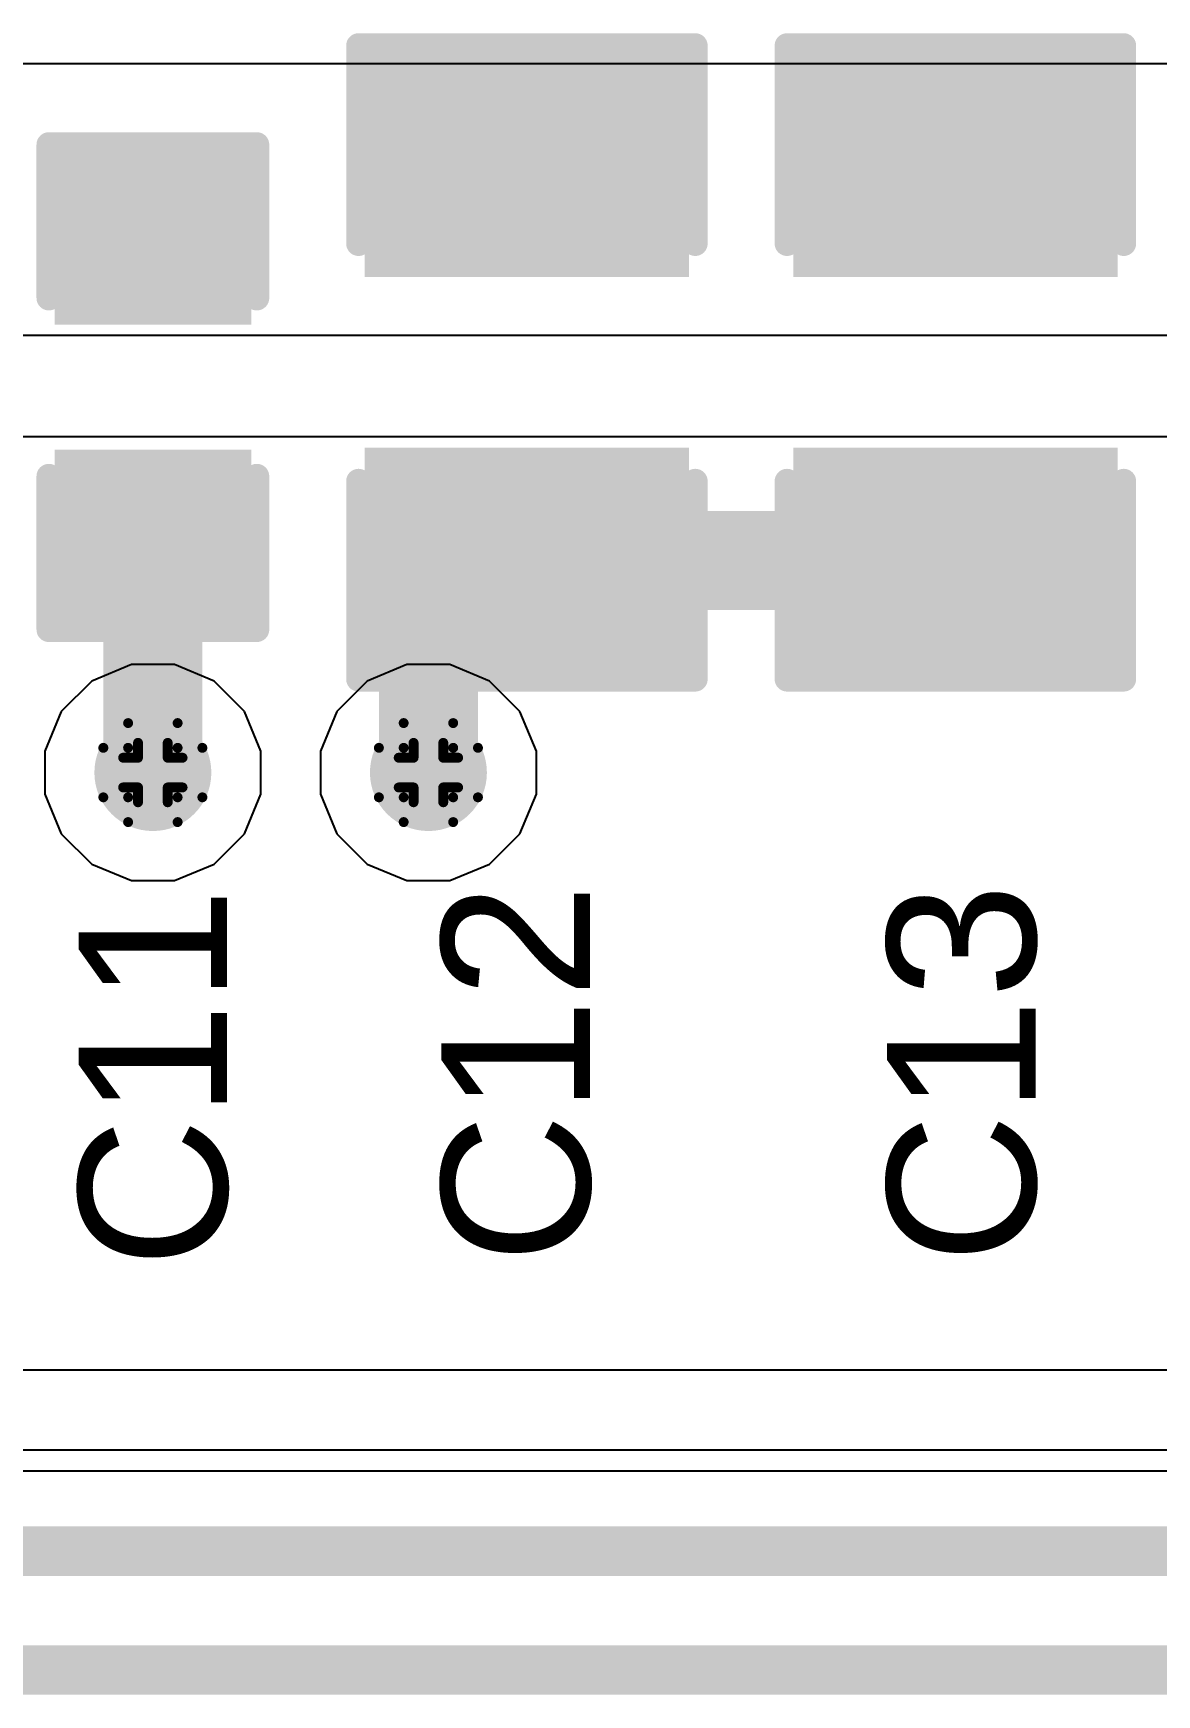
# Model space of a CAD drawing. Header units: inches. Extents: x 0 to 198, y 0 to 199.
# Drawn here: x 5.2426 to 5.4695, y 2.3554 to 2.6911 of the extents above; entities that cross this region are included whole.
import ezdxf

# ---------------------------------------------------------------- set-up
doc = ezdxf.new("R2010")
doc.units = ezdxf.units.IN
doc.header["$MEASUREMENT"] = 0
for name, color, linetype in [('Bottom Layer', 5, 'Continuous'), ('Drill Drawing', 1, 'Continuous'), ('Layer 1', 16, 'Continuous'), ('Layer 2', 76, 'Continuous'), ('Top Layer', 1, 'Continuous'), ('Top Overlay', 2, 'Continuous'), ('Top Paste', 8, 'Continuous'), ('Top Solder', 216, 'Continuous'), ('Via Holes', 16, 'Continuous')]:
    doc.layers.add(name, color=color, linetype=linetype)
doc.styles.add('Arial', font='', dxfattribs={"height": 0.2})
doc.styles.get('Arial').set_extended_font_data('Arial')

# ---------------------------------------------------------------- blocks, each defined once
blk = doc.blocks.new('C___0805_364')
at = {"layer": 'Top Layer'}
for points in [[(-0.06, 0.03), (-0.02, 0.03), (-0.02, -0.03), (-0.06, -0.03)], [(0.02, 0.03), (0.06, 0.03), (0.06, -0.03), (0.02, -0.03)]]:
    blk.add_hatch(color=1, dxfattribs=at).paths.add_polyline_path(points)
at = {"layer": 'Top Paste'}
for points in [[(-0.06, 0.03), (-0.02, 0.03), (-0.02, -0.03), (-0.06, -0.03)], [(0.02, 0.03), (0.06, 0.03), (0.06, -0.03), (0.02, -0.03)]]:
    blk.add_hatch(color=8, dxfattribs=at).paths.add_polyline_path(points)
at = {"layer": 'Top Solder'}
for points in [[(-0.06276, 0.03276), (-0.01724, 0.03276), (-0.01724, -0.03276), (-0.06276, -0.03276)], [(0.01724, 0.03276), (0.06276, 0.03276), (0.06276, -0.03276), (0.01724, -0.03276)]]:
    blk.add_hatch(color=216, dxfattribs=at).paths.add_polyline_path(points)
at = {"layer": 'Top Overlay'}
for points in [[(-0.064, 0.034, 0.005, 0.005, 0), (-0.024, 0.034, 0.005, 0.005, 0)], [(-0.064, 0.034, 0.005, 0.005, 0), (-0.064, -0.034, 0.005, 0.005, 0)], [(0.024, 0.034, 0.005, 0.005, 0), (0.064, 0.034, 0.005, 0.005, 0)], [(0.064, 0.034, 0.005, 0.005, 0), (0.064, -0.034, 0.005, 0.005, 0)], [(-0.064, -0.034, 0.005, 0.005, 0), (-0.024, -0.034, 0.005, 0.005, 0)], [(0.024, -0.034, 0.005, 0.005, 0), (0.064, -0.034, 0.005, 0.005, 0)]]:
    blk.add_lwpolyline(points, format="xyseb", dxfattribs=at)
for points in [[(-0.06525, 0.034, 0.0025, 0.0025, 1), (-0.06275, 0.034, 0.0025, 0.0025, 1)], [(-0.06525, 0.034, 0.0025, 0.0025, 1), (-0.06275, 0.034, 0.0025, 0.0025, 1)], [(-0.02525, 0.034, 0.0025, 0.0025, 1), (-0.02275, 0.034, 0.0025, 0.0025, 1)], [(0.02275, 0.034, 0.0025, 0.0025, 1), (0.02525, 0.034, 0.0025, 0.0025, 1)], [(0.06275, 0.034, 0.0025, 0.0025, 1), (0.06525, 0.034, 0.0025, 0.0025, 1)], [(0.06275, 0.034, 0.0025, 0.0025, 1), (0.06525, 0.034, 0.0025, 0.0025, 1)], [(-0.06525, -0.034, 0.0025, 0.0025, 1), (-0.06275, -0.034, 0.0025, 0.0025, 1)], [(-0.06525, -0.034, 0.0025, 0.0025, 1), (-0.06275, -0.034, 0.0025, 0.0025, 1)], [(-0.02525, -0.034, 0.0025, 0.0025, 1), (-0.02275, -0.034, 0.0025, 0.0025, 1)], [(0.02275, -0.034, 0.0025, 0.0025, 1), (0.02525, -0.034, 0.0025, 0.0025, 1)], [(0.06275, -0.034, 0.0025, 0.0025, 1), (0.06525, -0.034, 0.0025, 0.0025, 1)], [(0.06275, -0.034, 0.0025, 0.0025, 1), (0.06525, -0.034, 0.0025, 0.0025, 1)]]:
    blk.add_lwpolyline(points, format="xyseb", close=True, dxfattribs=at)
blk = doc.blocks.new('C___0805_365')
at = {"layer": 'Top Layer'}
for points in [[(-0.06, 0.03), (-0.02, 0.03), (-0.02, -0.03), (-0.06, -0.03)], [(0.02, 0.03), (0.06, 0.03), (0.06, -0.03), (0.02, -0.03)]]:
    blk.add_hatch(color=1, dxfattribs=at).paths.add_polyline_path(points)
at = {"layer": 'Top Paste'}
for points in [[(-0.06, 0.03), (-0.02, 0.03), (-0.02, -0.03), (-0.06, -0.03)], [(0.02, 0.03), (0.06, 0.03), (0.06, -0.03), (0.02, -0.03)]]:
    blk.add_hatch(color=8, dxfattribs=at).paths.add_polyline_path(points)
at = {"layer": 'Top Solder'}
for points in [[(-0.06276, 0.03276), (-0.01724, 0.03276), (-0.01724, -0.03276), (-0.06276, -0.03276)], [(0.01724, 0.03276), (0.06276, 0.03276), (0.06276, -0.03276), (0.01724, -0.03276)]]:
    blk.add_hatch(color=216, dxfattribs=at).paths.add_polyline_path(points)
at = {"layer": 'Top Overlay'}
for points in [[(-0.064, 0.034, 0.005, 0.005, 0), (-0.024, 0.034, 0.005, 0.005, 0)], [(-0.064, 0.034, 0.005, 0.005, 0), (-0.064, -0.034, 0.005, 0.005, 0)], [(0.024, 0.034, 0.005, 0.005, 0), (0.064, 0.034, 0.005, 0.005, 0)], [(0.064, 0.034, 0.005, 0.005, 0), (0.064, -0.034, 0.005, 0.005, 0)], [(-0.064, -0.034, 0.005, 0.005, 0), (-0.024, -0.034, 0.005, 0.005, 0)], [(0.024, -0.034, 0.005, 0.005, 0), (0.064, -0.034, 0.005, 0.005, 0)]]:
    blk.add_lwpolyline(points, format="xyseb", dxfattribs=at)
for points in [[(-0.06525, 0.034, 0.0025, 0.0025, 1), (-0.06275, 0.034, 0.0025, 0.0025, 1)], [(-0.06525, 0.034, 0.0025, 0.0025, 1), (-0.06275, 0.034, 0.0025, 0.0025, 1)], [(-0.02525, 0.034, 0.0025, 0.0025, 1), (-0.02275, 0.034, 0.0025, 0.0025, 1)], [(0.02275, 0.034, 0.0025, 0.0025, 1), (0.02525, 0.034, 0.0025, 0.0025, 1)], [(0.06275, 0.034, 0.0025, 0.0025, 1), (0.06525, 0.034, 0.0025, 0.0025, 1)], [(0.06275, 0.034, 0.0025, 0.0025, 1), (0.06525, 0.034, 0.0025, 0.0025, 1)], [(-0.06525, -0.034, 0.0025, 0.0025, 1), (-0.06275, -0.034, 0.0025, 0.0025, 1)], [(-0.06525, -0.034, 0.0025, 0.0025, 1), (-0.06275, -0.034, 0.0025, 0.0025, 1)], [(-0.02525, -0.034, 0.0025, 0.0025, 1), (-0.02275, -0.034, 0.0025, 0.0025, 1)], [(0.02275, -0.034, 0.0025, 0.0025, 1), (0.02525, -0.034, 0.0025, 0.0025, 1)], [(0.06275, -0.034, 0.0025, 0.0025, 1), (0.06525, -0.034, 0.0025, 0.0025, 1)], [(0.06275, -0.034, 0.0025, 0.0025, 1), (0.06525, -0.034, 0.0025, 0.0025, 1)]]:
    blk.add_lwpolyline(points, format="xyseb", close=True, dxfattribs=at)
blk = doc.blocks.new('C___0603_366')
at = {"layer": 'Top Layer'}
for points in [[(-0.015, 0.0175), (-0.015, -0.0175), (-0.045, -0.0175), (-0.045, 0.0175)], [(0.045, 0.0175), (0.045, -0.0175), (0.015, -0.0175), (0.015, 0.0175)]]:
    blk.add_hatch(color=1, dxfattribs=at).paths.add_polyline_path(points)
at = {"layer": 'Top Paste'}
for points in [[(-0.015, 0.0175), (-0.015, -0.0175), (-0.045, -0.0175), (-0.045, 0.0175)], [(0.045, 0.0175), (0.045, -0.0175), (0.015, -0.0175), (0.015, 0.0175)]]:
    blk.add_hatch(color=8, dxfattribs=at).paths.add_polyline_path(points)
at = {"layer": 'Top Solder'}
for points in [[(-0.01264, 0.01986), (-0.01264, -0.01986), (-0.04736, -0.01986), (-0.04736, 0.01986)], [(0.04736, 0.01986), (0.04736, -0.01986), (0.01264, -0.01986), (0.01264, 0.01986)]]:
    blk.add_hatch(color=216, dxfattribs=at).paths.add_polyline_path(points)
at = {"layer": 'Top Overlay'}
for points in [[(-0.049, 0.021, 0.005, 0.005, 0), (-0.049, -0.021, 0.005, 0.005, 0)], [(-0.049, 0.021, 0.005, 0.005, 0), (-0.018, 0.021, 0.005, 0.005, 0)], [(0.018, 0.021, 0.005, 0.005, 0), (0.049, 0.021, 0.005, 0.005, 0)], [(0.049, 0.021, 0.005, 0.005, 0), (0.049, -0.021, 0.005, 0.005, 0)], [(-0.049, -0.021, 0.005, 0.005, 0), (-0.018, -0.021, 0.005, 0.005, 0)], [(0.018, -0.021, 0.005, 0.005, 0), (0.049, -0.021, 0.005, 0.005, 0)]]:
    blk.add_lwpolyline(points, format="xyseb", dxfattribs=at)
for points in [[(-0.05025, 0.021, 0.0025, 0.0025, 1), (-0.04775, 0.021, 0.0025, 0.0025, 1)], [(-0.05025, 0.021, 0.0025, 0.0025, 1), (-0.04775, 0.021, 0.0025, 0.0025, 1)], [(-0.01925, 0.021, 0.0025, 0.0025, 1), (-0.01675, 0.021, 0.0025, 0.0025, 1)], [(0.01675, 0.021, 0.0025, 0.0025, 1), (0.01925, 0.021, 0.0025, 0.0025, 1)], [(0.04775, 0.021, 0.0025, 0.0025, 1), (0.05025, 0.021, 0.0025, 0.0025, 1)], [(0.04775, 0.021, 0.0025, 0.0025, 1), (0.05025, 0.021, 0.0025, 0.0025, 1)], [(-0.05025, -0.021, 0.0025, 0.0025, 1), (-0.04775, -0.021, 0.0025, 0.0025, 1)], [(-0.05025, -0.021, 0.0025, 0.0025, 1), (-0.04775, -0.021, 0.0025, 0.0025, 1)], [(-0.01925, -0.021, 0.0025, 0.0025, 1), (-0.01675, -0.021, 0.0025, 0.0025, 1)], [(0.01675, -0.021, 0.0025, 0.0025, 1), (0.01925, -0.021, 0.0025, 0.0025, 1)], [(0.04775, -0.021, 0.0025, 0.0025, 1), (0.05025, -0.021, 0.0025, 0.0025, 1)], [(0.04775, -0.021, 0.0025, 0.0025, 1), (0.05025, -0.021, 0.0025, 0.0025, 1)]]:
    blk.add_lwpolyline(points, format="xyseb", close=True, dxfattribs=at)

msp = doc.modelspace()

# ---------------------------------------------------------------- hatches: boundary and pattern name
at = {"layer": 'Bottom Layer'}
h = msp.add_hatch(color=5, dxfattribs=at)
edge = h.paths.add_edge_path()
edge.add_arc((5.26672, 2.54171), 0.01181, 0, 360)
h = msp.add_hatch(color=5, dxfattribs=at)
edge = h.paths.add_edge_path()
edge.add_arc((5.32237, 2.54171), 0.01181, 0, 360)
at = {"layer": 'Layer 1'}
h = msp.add_hatch(color=16, dxfattribs=at)
edge = h.paths.add_edge_path()
edge.add_arc((5.26672, 2.54171), 0.01181, 0, 360)
h = msp.add_hatch(color=16, dxfattribs=at)
edge = h.paths.add_edge_path()
edge.add_arc((5.32237, 2.54171), 0.01181, 0, 360)
at = {"layer": 'Layer 2'}
h = msp.add_hatch(color=76, dxfattribs=at)
edge = h.paths.add_edge_path()
edge.add_arc((5.26672, 2.54171), 0.01181, 0, 360)
h = msp.add_hatch(color=76, dxfattribs=at)
edge = h.paths.add_edge_path()
edge.add_arc((5.32237, 2.54171), 0.01181, 0, 360)
at = {"layer": 'Top Layer'}
h = msp.add_hatch(color=1, dxfattribs=at)
edge = h.paths.add_edge_path()
edge.add_arc((5.26672, 2.54171), 0.01181, 0, 360)
h = msp.add_hatch(color=1, dxfattribs=at)
edge = h.paths.add_edge_path()
edge.add_arc((5.32237, 2.54171), 0.01181, 0, 360)
at = {"layer": 'Via Holes'}
h = msp.add_hatch(color=7, dxfattribs=at)
edge = h.paths.add_edge_path()
edge.add_arc((5.26672, 2.54171), 0.00591, 0, 360)
h = msp.add_hatch(color=7, dxfattribs=at)
edge = h.paths.add_edge_path()
edge.add_arc((5.32237, 2.54171), 0.00591, 0, 360)

# ---------------------------------------------------------------- linework, layer by layer
at = {"layer": 'Bottom Layer'}
for p, q in [((5.02703, 2.685), (5.61123, 2.685)), ((5.26238, 2.56352), (5.25437, 2.5602)), ((5.27106, 2.56352), (5.26238, 2.56352)), ((5.27908, 2.5602), (5.27106, 2.56352)), ((5.31803, 2.56352), (5.31002, 2.5602)), ((5.32671, 2.56352), (5.31803, 2.56352)), ((5.33473, 2.5602), (5.32671, 2.56352)), ((5.25437, 2.5602), (5.24823, 2.55406)), ((5.28521, 2.55406), (5.27908, 2.5602)), ((5.31002, 2.5602), (5.30388, 2.55406)), ((5.34086, 2.55406), (5.33473, 2.5602)), ((5.24823, 2.55406), (5.24491, 2.54605)), ((5.28853, 2.54605), (5.28521, 2.55406)), ((5.30388, 2.55406), (5.30056, 2.54605)), ((5.34418, 2.54605), (5.34086, 2.55406)), ((5.24491, 2.54605), (5.24491, 2.53737)), ((5.28853, 2.53737), (5.28853, 2.54605)), ((5.30056, 2.54605), (5.30056, 2.53737)), ((5.34418, 2.53737), (5.34418, 2.54605)), ((5.24491, 2.53737), (5.24823, 2.52935)), ((5.28521, 2.52935), (5.28853, 2.53737)), ((5.30056, 2.53737), (5.30388, 2.52935)), ((5.34086, 2.52935), (5.34418, 2.53737)), ((5.24823, 2.52935), (5.25437, 2.52322)), ((5.27908, 2.52322), (5.28521, 2.52935)), ((5.30388, 2.52935), (5.31002, 2.52322)), ((5.33473, 2.52322), (5.34086, 2.52935)), ((5.25437, 2.52322), (5.26238, 2.5199)), ((5.27106, 2.5199), (5.27908, 2.52322)), ((5.31002, 2.52322), (5.31803, 2.5199)), ((5.32671, 2.5199), (5.33473, 2.52322)), ((5.26238, 2.5199), (5.27106, 2.5199)), ((5.31803, 2.5199), (5.32671, 2.5199)), ((6.127, 2.421), (5.21273, 2.421)), ((5.21273, 2.40061), (6.127, 2.40061))]:
    msp.add_line(p, q, dxfattribs=at)
at = {"layer": 'Drill Drawing'}
for points in [[(5.26172, 2.54671, 0.002, 0.002, 0), (5.26172, 2.55171, 0.002, 0.002, 0)], [(5.26172, 2.55171, 0.002, 0.002, 0), (5.27172, 2.55171, 0.002, 0.002, 0)], [(5.27172, 2.54671, 0.002, 0.002, 0), (5.27172, 2.55171, 0.002, 0.002, 0)], [(5.31737, 2.54671, 0.002, 0.002, 0), (5.31737, 2.55171, 0.002, 0.002, 0)], [(5.31737, 2.55171, 0.002, 0.002, 0), (5.32737, 2.55171, 0.002, 0.002, 0)], [(5.32737, 2.54671, 0.002, 0.002, 0), (5.32737, 2.55171, 0.002, 0.002, 0)], [(5.26372, 2.54471, 0.002, 0.002, 0), (5.26372, 2.54771, 0.002, 0.002, 0)], [(5.26372, 2.54771, 0.002, 0.002, 0), (5.26972, 2.54771, 0.002, 0.002, 0)], [(5.26972, 2.54471, 0.002, 0.002, 0), (5.26972, 2.54771, 0.002, 0.002, 0)], [(5.31937, 2.54471, 0.002, 0.002, 0), (5.31937, 2.54771, 0.002, 0.002, 0)], [(5.31937, 2.54771, 0.002, 0.002, 0), (5.32537, 2.54771, 0.002, 0.002, 0)], [(5.32537, 2.54471, 0.002, 0.002, 0), (5.32537, 2.54771, 0.002, 0.002, 0)], [(5.25672, 2.53671, 0.002, 0.002, 0), (5.25672, 2.54671, 0.002, 0.002, 0)], [(5.25672, 2.54671, 0.002, 0.002, 0), (5.26172, 2.54671, 0.002, 0.002, 0)], [(5.26072, 2.53871, 0.002, 0.002, 0), (5.26072, 2.54471, 0.002, 0.002, 0)], [(5.26072, 2.54471, 0.002, 0.002, 0), (5.26372, 2.54471, 0.002, 0.002, 0)], [(5.26972, 2.54471, 0.002, 0.002, 0), (5.27272, 2.54471, 0.002, 0.002, 0)], [(5.27172, 2.54671, 0.002, 0.002, 0), (5.27672, 2.54671, 0.002, 0.002, 0)], [(5.27272, 2.53871, 0.002, 0.002, 0), (5.27272, 2.54471, 0.002, 0.002, 0)], [(5.27672, 2.53671, 0.002, 0.002, 0), (5.27672, 2.54671, 0.002, 0.002, 0)], [(5.31237, 2.53671, 0.002, 0.002, 0), (5.31237, 2.54671, 0.002, 0.002, 0)], [(5.31237, 2.54671, 0.002, 0.002, 0), (5.31737, 2.54671, 0.002, 0.002, 0)], [(5.31637, 2.53871, 0.002, 0.002, 0), (5.31637, 2.54471, 0.002, 0.002, 0)], [(5.31637, 2.54471, 0.002, 0.002, 0), (5.31937, 2.54471, 0.002, 0.002, 0)], [(5.32537, 2.54471, 0.002, 0.002, 0), (5.32837, 2.54471, 0.002, 0.002, 0)], [(5.32737, 2.54671, 0.002, 0.002, 0), (5.33237, 2.54671, 0.002, 0.002, 0)], [(5.32837, 2.53871, 0.002, 0.002, 0), (5.32837, 2.54471, 0.002, 0.002, 0)], [(5.33237, 2.53671, 0.002, 0.002, 0), (5.33237, 2.54671, 0.002, 0.002, 0)], [(5.26072, 2.53871, 0.002, 0.002, 0), (5.26372, 2.53871, 0.002, 0.002, 0)], [(5.26372, 2.53571, 0.002, 0.002, 0), (5.26372, 2.53871, 0.002, 0.002, 0)], [(5.26972, 2.53871, 0.002, 0.002, 0), (5.27272, 2.53871, 0.002, 0.002, 0)], [(5.26972, 2.53571, 0.002, 0.002, 0), (5.26972, 2.53871, 0.002, 0.002, 0)], [(5.31637, 2.53871, 0.002, 0.002, 0), (5.31937, 2.53871, 0.002, 0.002, 0)], [(5.31937, 2.53571, 0.002, 0.002, 0), (5.31937, 2.53871, 0.002, 0.002, 0)], [(5.32537, 2.53871, 0.002, 0.002, 0), (5.32837, 2.53871, 0.002, 0.002, 0)], [(5.32537, 2.53571, 0.002, 0.002, 0), (5.32537, 2.53871, 0.002, 0.002, 0)], [(5.25672, 2.53671, 0.002, 0.002, 0), (5.26172, 2.53671, 0.002, 0.002, 0)], [(5.26172, 2.53171, 0.002, 0.002, 0), (5.26172, 2.53671, 0.002, 0.002, 0)], [(5.26372, 2.53571, 0.002, 0.002, 0), (5.26972, 2.53571, 0.002, 0.002, 0)], [(5.27172, 2.53671, 0.002, 0.002, 0), (5.27672, 2.53671, 0.002, 0.002, 0)], [(5.27172, 2.53171, 0.002, 0.002, 0), (5.27172, 2.53671, 0.002, 0.002, 0)], [(5.31237, 2.53671, 0.002, 0.002, 0), (5.31737, 2.53671, 0.002, 0.002, 0)], [(5.31737, 2.53171, 0.002, 0.002, 0), (5.31737, 2.53671, 0.002, 0.002, 0)], [(5.31937, 2.53571, 0.002, 0.002, 0), (5.32537, 2.53571, 0.002, 0.002, 0)], [(5.32737, 2.53671, 0.002, 0.002, 0), (5.33237, 2.53671, 0.002, 0.002, 0)], [(5.32737, 2.53171, 0.002, 0.002, 0), (5.32737, 2.53671, 0.002, 0.002, 0)], [(5.26172, 2.53171, 0.002, 0.002, 0), (5.27172, 2.53171, 0.002, 0.002, 0)], [(5.31737, 2.53171, 0.002, 0.002, 0), (5.32737, 2.53171, 0.002, 0.002, 0)]]:
    msp.add_lwpolyline(points, format="xyseb", dxfattribs=at)
for points in [[(5.26122, 2.55171, 0.001, 0.001, 1), (5.26222, 2.55171, 0.001, 0.001, 1)], [(5.26122, 2.55171, 0.001, 0.001, 1), (5.26222, 2.55171, 0.001, 0.001, 1)], [(5.27122, 2.55171, 0.001, 0.001, 1), (5.27222, 2.55171, 0.001, 0.001, 1)], [(5.27122, 2.55171, 0.001, 0.001, 1), (5.27222, 2.55171, 0.001, 0.001, 1)], [(5.31687, 2.55171, 0.001, 0.001, 1), (5.31787, 2.55171, 0.001, 0.001, 1)], [(5.31687, 2.55171, 0.001, 0.001, 1), (5.31787, 2.55171, 0.001, 0.001, 1)], [(5.32687, 2.55171, 0.001, 0.001, 1), (5.32787, 2.55171, 0.001, 0.001, 1)], [(5.32687, 2.55171, 0.001, 0.001, 1), (5.32787, 2.55171, 0.001, 0.001, 1)], [(5.26322, 2.54771, 0.001, 0.001, 1), (5.26422, 2.54771, 0.001, 0.001, 1)], [(5.26322, 2.54771, 0.001, 0.001, 1), (5.26422, 2.54771, 0.001, 0.001, 1)], [(5.26922, 2.54771, 0.001, 0.001, 1), (5.27022, 2.54771, 0.001, 0.001, 1)], [(5.26922, 2.54771, 0.001, 0.001, 1), (5.27022, 2.54771, 0.001, 0.001, 1)], [(5.31887, 2.54771, 0.001, 0.001, 1), (5.31987, 2.54771, 0.001, 0.001, 1)], [(5.31887, 2.54771, 0.001, 0.001, 1), (5.31987, 2.54771, 0.001, 0.001, 1)], [(5.32487, 2.54771, 0.001, 0.001, 1), (5.32587, 2.54771, 0.001, 0.001, 1)], [(5.32487, 2.54771, 0.001, 0.001, 1), (5.32587, 2.54771, 0.001, 0.001, 1)], [(5.25622, 2.54671, 0.001, 0.001, 1), (5.25722, 2.54671, 0.001, 0.001, 1)], [(5.25622, 2.54671, 0.001, 0.001, 1), (5.25722, 2.54671, 0.001, 0.001, 1)], [(5.26022, 2.54471, 0.001, 0.001, 1), (5.26122, 2.54471, 0.001, 0.001, 1)], [(5.26022, 2.54471, 0.001, 0.001, 1), (5.26122, 2.54471, 0.001, 0.001, 1)], [(5.26122, 2.54671, 0.001, 0.001, 1), (5.26222, 2.54671, 0.001, 0.001, 1)], [(5.26122, 2.54671, 0.001, 0.001, 1), (5.26222, 2.54671, 0.001, 0.001, 1)], [(5.26322, 2.54471, 0.001, 0.001, 1), (5.26422, 2.54471, 0.001, 0.001, 1)], [(5.26322, 2.54471, 0.001, 0.001, 1), (5.26422, 2.54471, 0.001, 0.001, 1)], [(5.26922, 2.54471, 0.001, 0.001, 1), (5.27022, 2.54471, 0.001, 0.001, 1)], [(5.26922, 2.54471, 0.001, 0.001, 1), (5.27022, 2.54471, 0.001, 0.001, 1)], [(5.27122, 2.54671, 0.001, 0.001, 1), (5.27222, 2.54671, 0.001, 0.001, 1)], [(5.27122, 2.54671, 0.001, 0.001, 1), (5.27222, 2.54671, 0.001, 0.001, 1)], [(5.27222, 2.54471, 0.001, 0.001, 1), (5.27322, 2.54471, 0.001, 0.001, 1)], [(5.27222, 2.54471, 0.001, 0.001, 1), (5.27322, 2.54471, 0.001, 0.001, 1)], [(5.27622, 2.54671, 0.001, 0.001, 1), (5.27722, 2.54671, 0.001, 0.001, 1)], [(5.27622, 2.54671, 0.001, 0.001, 1), (5.27722, 2.54671, 0.001, 0.001, 1)], [(5.31187, 2.54671, 0.001, 0.001, 1), (5.31287, 2.54671, 0.001, 0.001, 1)], [(5.31187, 2.54671, 0.001, 0.001, 1), (5.31287, 2.54671, 0.001, 0.001, 1)], [(5.31587, 2.54471, 0.001, 0.001, 1), (5.31687, 2.54471, 0.001, 0.001, 1)], [(5.31587, 2.54471, 0.001, 0.001, 1), (5.31687, 2.54471, 0.001, 0.001, 1)], [(5.31687, 2.54671, 0.001, 0.001, 1), (5.31787, 2.54671, 0.001, 0.001, 1)], [(5.31687, 2.54671, 0.001, 0.001, 1), (5.31787, 2.54671, 0.001, 0.001, 1)], [(5.31887, 2.54471, 0.001, 0.001, 1), (5.31987, 2.54471, 0.001, 0.001, 1)], [(5.31887, 2.54471, 0.001, 0.001, 1), (5.31987, 2.54471, 0.001, 0.001, 1)], [(5.32487, 2.54471, 0.001, 0.001, 1), (5.32587, 2.54471, 0.001, 0.001, 1)], [(5.32487, 2.54471, 0.001, 0.001, 1), (5.32587, 2.54471, 0.001, 0.001, 1)], [(5.32687, 2.54671, 0.001, 0.001, 1), (5.32787, 2.54671, 0.001, 0.001, 1)], [(5.32687, 2.54671, 0.001, 0.001, 1), (5.32787, 2.54671, 0.001, 0.001, 1)], [(5.32787, 2.54471, 0.001, 0.001, 1), (5.32887, 2.54471, 0.001, 0.001, 1)], [(5.32787, 2.54471, 0.001, 0.001, 1), (5.32887, 2.54471, 0.001, 0.001, 1)], [(5.33187, 2.54671, 0.001, 0.001, 1), (5.33287, 2.54671, 0.001, 0.001, 1)], [(5.33187, 2.54671, 0.001, 0.001, 1), (5.33287, 2.54671, 0.001, 0.001, 1)], [(5.26022, 2.53871, 0.001, 0.001, 1), (5.26122, 2.53871, 0.001, 0.001, 1)], [(5.26022, 2.53871, 0.001, 0.001, 1), (5.26122, 2.53871, 0.001, 0.001, 1)], [(5.26322, 2.53871, 0.001, 0.001, 1), (5.26422, 2.53871, 0.001, 0.001, 1)], [(5.26322, 2.53871, 0.001, 0.001, 1), (5.26422, 2.53871, 0.001, 0.001, 1)], [(5.26922, 2.53871, 0.001, 0.001, 1), (5.27022, 2.53871, 0.001, 0.001, 1)], [(5.26922, 2.53871, 0.001, 0.001, 1), (5.27022, 2.53871, 0.001, 0.001, 1)], [(5.27222, 2.53871, 0.001, 0.001, 1), (5.27322, 2.53871, 0.001, 0.001, 1)], [(5.27222, 2.53871, 0.001, 0.001, 1), (5.27322, 2.53871, 0.001, 0.001, 1)], [(5.31587, 2.53871, 0.001, 0.001, 1), (5.31687, 2.53871, 0.001, 0.001, 1)], [(5.31587, 2.53871, 0.001, 0.001, 1), (5.31687, 2.53871, 0.001, 0.001, 1)], [(5.31887, 2.53871, 0.001, 0.001, 1), (5.31987, 2.53871, 0.001, 0.001, 1)], [(5.31887, 2.53871, 0.001, 0.001, 1), (5.31987, 2.53871, 0.001, 0.001, 1)], [(5.32487, 2.53871, 0.001, 0.001, 1), (5.32587, 2.53871, 0.001, 0.001, 1)], [(5.32487, 2.53871, 0.001, 0.001, 1), (5.32587, 2.53871, 0.001, 0.001, 1)], [(5.32787, 2.53871, 0.001, 0.001, 1), (5.32887, 2.53871, 0.001, 0.001, 1)], [(5.32787, 2.53871, 0.001, 0.001, 1), (5.32887, 2.53871, 0.001, 0.001, 1)], [(5.25622, 2.53671, 0.001, 0.001, 1), (5.25722, 2.53671, 0.001, 0.001, 1)], [(5.25622, 2.53671, 0.001, 0.001, 1), (5.25722, 2.53671, 0.001, 0.001, 1)], [(5.26122, 2.53671, 0.001, 0.001, 1), (5.26222, 2.53671, 0.001, 0.001, 1)], [(5.26122, 2.53671, 0.001, 0.001, 1), (5.26222, 2.53671, 0.001, 0.001, 1)], [(5.26322, 2.53571, 0.001, 0.001, 1), (5.26422, 2.53571, 0.001, 0.001, 1)], [(5.26322, 2.53571, 0.001, 0.001, 1), (5.26422, 2.53571, 0.001, 0.001, 1)], [(5.26922, 2.53571, 0.001, 0.001, 1), (5.27022, 2.53571, 0.001, 0.001, 1)], [(5.26922, 2.53571, 0.001, 0.001, 1), (5.27022, 2.53571, 0.001, 0.001, 1)], [(5.27122, 2.53671, 0.001, 0.001, 1), (5.27222, 2.53671, 0.001, 0.001, 1)], [(5.27122, 2.53671, 0.001, 0.001, 1), (5.27222, 2.53671, 0.001, 0.001, 1)], [(5.27622, 2.53671, 0.001, 0.001, 1), (5.27722, 2.53671, 0.001, 0.001, 1)], [(5.27622, 2.53671, 0.001, 0.001, 1), (5.27722, 2.53671, 0.001, 0.001, 1)], [(5.31187, 2.53671, 0.001, 0.001, 1), (5.31287, 2.53671, 0.001, 0.001, 1)], [(5.31187, 2.53671, 0.001, 0.001, 1), (5.31287, 2.53671, 0.001, 0.001, 1)], [(5.31687, 2.53671, 0.001, 0.001, 1), (5.31787, 2.53671, 0.001, 0.001, 1)], [(5.31687, 2.53671, 0.001, 0.001, 1), (5.31787, 2.53671, 0.001, 0.001, 1)], [(5.31887, 2.53571, 0.001, 0.001, 1), (5.31987, 2.53571, 0.001, 0.001, 1)], [(5.31887, 2.53571, 0.001, 0.001, 1), (5.31987, 2.53571, 0.001, 0.001, 1)], [(5.32487, 2.53571, 0.001, 0.001, 1), (5.32587, 2.53571, 0.001, 0.001, 1)], [(5.32487, 2.53571, 0.001, 0.001, 1), (5.32587, 2.53571, 0.001, 0.001, 1)], [(5.32687, 2.53671, 0.001, 0.001, 1), (5.32787, 2.53671, 0.001, 0.001, 1)], [(5.32687, 2.53671, 0.001, 0.001, 1), (5.32787, 2.53671, 0.001, 0.001, 1)], [(5.33187, 2.53671, 0.001, 0.001, 1), (5.33287, 2.53671, 0.001, 0.001, 1)], [(5.33187, 2.53671, 0.001, 0.001, 1), (5.33287, 2.53671, 0.001, 0.001, 1)], [(5.26122, 2.53171, 0.001, 0.001, 1), (5.26222, 2.53171, 0.001, 0.001, 1)], [(5.26122, 2.53171, 0.001, 0.001, 1), (5.26222, 2.53171, 0.001, 0.001, 1)], [(5.27122, 2.53171, 0.001, 0.001, 1), (5.27222, 2.53171, 0.001, 0.001, 1)], [(5.27122, 2.53171, 0.001, 0.001, 1), (5.27222, 2.53171, 0.001, 0.001, 1)], [(5.31687, 2.53171, 0.001, 0.001, 1), (5.31787, 2.53171, 0.001, 0.001, 1)], [(5.31687, 2.53171, 0.001, 0.001, 1), (5.31787, 2.53171, 0.001, 0.001, 1)], [(5.32687, 2.53171, 0.001, 0.001, 1), (5.32787, 2.53171, 0.001, 0.001, 1)], [(5.32687, 2.53171, 0.001, 0.001, 1), (5.32787, 2.53171, 0.001, 0.001, 1)]]:
    msp.add_lwpolyline(points, format="xyseb", close=True, dxfattribs=at)
at = {"layer": 'Layer 2'}
for p, q in [((5.26238, 2.56352), (5.25437, 2.5602)), ((5.27106, 2.56352), (5.26238, 2.56352)), ((5.27908, 2.5602), (5.27106, 2.56352)), ((5.31803, 2.56352), (5.31002, 2.5602)), ((5.32671, 2.56352), (5.31803, 2.56352)), ((5.33473, 2.5602), (5.32671, 2.56352)), ((5.25437, 2.5602), (5.24823, 2.55406)), ((5.28521, 2.55406), (5.27908, 2.5602)), ((5.31002, 2.5602), (5.30388, 2.55406)), ((5.34086, 2.55406), (5.33473, 2.5602)), ((5.24823, 2.55406), (5.24491, 2.54605)), ((5.28853, 2.54605), (5.28521, 2.55406)), ((5.30388, 2.55406), (5.30056, 2.54605)), ((5.34418, 2.54605), (5.34086, 2.55406)), ((5.24491, 2.54605), (5.24491, 2.53737)), ((5.28853, 2.53737), (5.28853, 2.54605)), ((5.30056, 2.54605), (5.30056, 2.53737)), ((5.34418, 2.53737), (5.34418, 2.54605)), ((5.24491, 2.53737), (5.24823, 2.52935)), ((5.28521, 2.52935), (5.28853, 2.53737)), ((5.30056, 2.53737), (5.30388, 2.52935)), ((5.34086, 2.52935), (5.34418, 2.53737)), ((5.24823, 2.52935), (5.25437, 2.52322)), ((5.27908, 2.52322), (5.28521, 2.52935)), ((5.30388, 2.52935), (5.31002, 2.52322)), ((5.33473, 2.52322), (5.34086, 2.52935)), ((5.25437, 2.52322), (5.26238, 2.5199)), ((5.27106, 2.5199), (5.27908, 2.52322)), ((5.31002, 2.52322), (5.31803, 2.5199)), ((5.32671, 2.5199), (5.33473, 2.52322)), ((5.26238, 2.5199), (5.27106, 2.5199)), ((5.31803, 2.5199), (5.32671, 2.5199))]:
    msp.add_line(p, q, dxfattribs=at)
at = {"layer": 'Top Layer'}
for p, q in [((5.66796, 2.63), (5.22156, 2.63)), ((5.22156, 2.60961), (5.66796, 2.60961)), ((6.08406, 2.40479), (5.14143, 2.40479))]:
    msp.add_line(p, q, dxfattribs=at)
for points in [[(5.26672, 2.58958, 0.02, 0.02, 0), (5.26672, 2.59458, 0.02, 0.02, 0)], [(5.32237, 2.54171, 0.02, 0.02, 0), (5.32237, 2.59458, 0.02, 0.02, 0)], [(5.26672, 2.54171, 0.02, 0.02, 0), (5.26672, 2.58958, 0.02, 0.02, 0)], [(5.34226, 2.58458, 0.02, 0.02, 0), (5.42879, 2.58458, 0.02, 0.02, 0)], [(5.13299, 2.3844, 0.01, 0.01, 0), (6.08406, 2.3844, 0.01, 0.01, 0)], [(5.12503, 2.3604, 0.01, 0.01, 0), (6.07145, 2.3604, 0.01, 0.01, 0)]]:
    msp.add_lwpolyline(points, format="xyseb", dxfattribs=at)
for points in [[(5.26172, 2.59458, 0.01, 0.01, 1), (5.27172, 2.59458, 0.01, 0.01, 1)], [(5.31737, 2.59458, 0.01, 0.01, 1), (5.32737, 2.59458, 0.01, 0.01, 1)], [(5.26172, 2.58958, 0.01, 0.01, 1), (5.27172, 2.58958, 0.01, 0.01, 1)], [(5.26172, 2.58958, 0.01, 0.01, 1), (5.27172, 2.58958, 0.01, 0.01, 1)], [(5.33726, 2.58458, 0.01, 0.01, 1), (5.34726, 2.58458, 0.01, 0.01, 1)], [(5.42379, 2.58458, 0.01, 0.01, 1), (5.43379, 2.58458, 0.01, 0.01, 1)], [(5.26172, 2.54171, 0.01, 0.01, 1), (5.27172, 2.54171, 0.01, 0.01, 1)], [(5.31737, 2.54171, 0.01, 0.01, 1), (5.32737, 2.54171, 0.01, 0.01, 1)]]:
    msp.add_lwpolyline(points, format="xyseb", close=True, dxfattribs=at)

# ---------------------------------------------------------------- block references
at = {"rotation": 90}
for name, p in [('C___0805_365', (5.34226, 2.62458)), ('C___0805_364', (5.42879, 2.62458)), ('C___0603_366', (5.26672, 2.61958))]:
    msp.add_blockref(name, p, dxfattribs=at)

# ---------------------------------------------------------------- texts
at = {"layer": 'Top Overlay', "style": 'Arial'}
for s, p in [('C11', (5.28172, 2.44161)), ('C12', (5.355, 2.44251)), ('C13', (5.445, 2.44251))]:
    msp.add_text(s, height=0.03, rotation=90, dxfattribs=at).set_placement(p)

doc.saveas('drawing.dxf')
